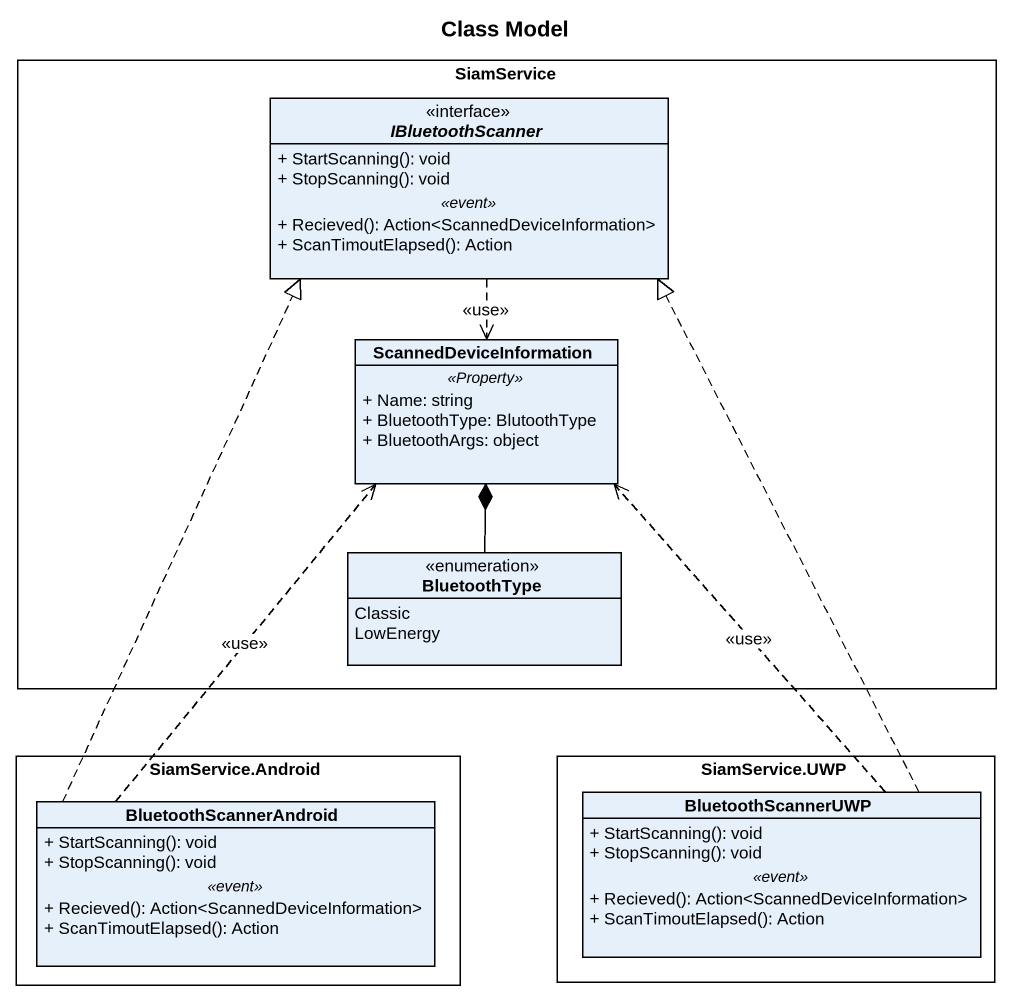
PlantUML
@startuml
title Class Model
hide circle
hide empty members
skinparam classAttributeIconSize 0
rectangle SiamService {
  interface IBluetoothScanner {
    + StartScanning(): void
    + StopScanning(): void
    .. <<event>> ..
    + Recieved(): Action<ScannedDeviceInformation>
    + ScanTimoutElapsed(): Action
  }
  class ScannedDeviceInformation {
    .. <<Property>> ..
    + Name: string
    + BluetoothType: BlutoothType
    + BluetoothArgs: object
  }
  enum BluetoothType {
    Classic
    LowEnergy
  }
}
rectangle "SiamService.Android" as SiamService_Android {
  class BluetoothScannerAndroid {
    + StartScanning(): void
    + StopScanning(): void
    .. <<event>> ..
    + Recieved(): Action<ScannedDeviceInformation>
    + ScanTimoutElapsed(): Action
  }
}
rectangle "SiamService.UWP" as SiamService_UWP {
  class BluetoothScannerUWP {
    + StartScanning(): void
    + StopScanning(): void
    .. <<event>> ..
    + Recieved(): Action<ScannedDeviceInformation>
    + ScanTimoutElapsed(): Action
  }
}
IBluetoothScanner ..> ScannedDeviceInformation : <<use>>
BluetoothType -up-* ScannedDeviceInformation
BluetoothScannerAndroid .up.|> IBluetoothScanner
BluetoothScannerAndroid .up.> ScannedDeviceInformation : <<use>>
BluetoothScannerUWP .up.|> IBluetoothScanner
BluetoothScannerUWP .up.> ScannedDeviceInformation : <<use>>
@enduml
